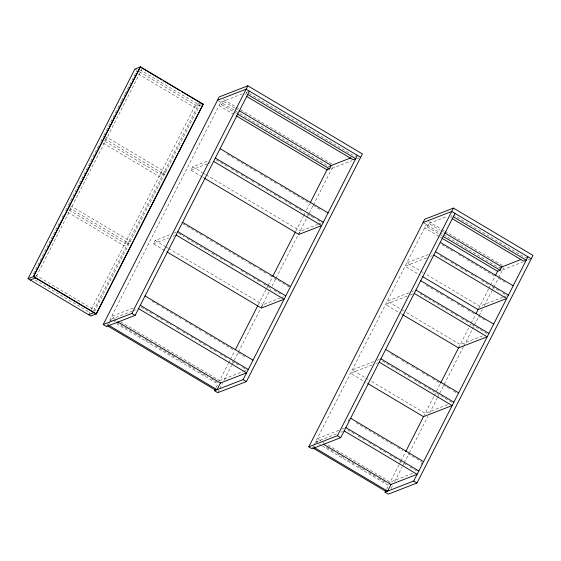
<?xml version="1.0" encoding="UTF-8"?>
<svg xmlns="http://www.w3.org/2000/svg" width="561" height="561" viewBox="0 0 561 561"><rect width="100%" height="100%" fill="white"/><g stroke="black" fill="none" stroke-linecap="round" stroke-linejoin="round"><path stroke-width="0.42" stroke-dasharray="2.81 2.1" d="M33.415 273.782L60.42 220.775M62.012 217.661L63.996 213.762M65.588 210.641L67.965 205.971M68.365 205.186L99.739 143.609M100.7 141.73L103.715 135.818M104.108 135.04L117.614 108.532M118.013 107.754L121.19 101.52M121.583 100.742L124.759 94.507M125.159 93.722L136.674 71.121M36.339 276.398L142.375 68.288M88.603 314.735L89.795 312.393M91.38 309.279L195.438 105.054L200.74 103L94.697 311.117M93.568 310.577L197.626 106.359L201.413 104.893M106.492 326.495L107.684 324.16M109.668 320.268L220.754 102.242L242.254 93.904M108.168 325.247L109.304 323.003M109.69 322.259L111.211 319.265M234.035 114.528L219.042 105.608L221.623 104.605L223.334 101.239L234.582 107.936M164.632 250.522L153.384 243.832L155.102 240.466L170.516 234.491M202.149 176.89L190.901 170.2L192.612 166.841L208.033 160.86M246.84 92.123L245.129 95.489L246.412 94.991M216.048 387.602L218.033 383.71M120.636 321.755L219.603 380.624L228.348 363.465M228.748 362.687L229.94 360.351M230.333 359.573L234.701 351.011M258.109 305.065L266.04 289.497M266.44 288.719L267.625 286.376M268.025 285.598L272.387 277.036M295.794 231.097L303.333 216.301M303.732 215.522L304.925 213.187M306.509 210.073L309.679 203.846M217.745 392.672L219.337 389.558M219.73 388.78L222.507 383.331M224.091 380.211L231.63 365.421M232.03 364.643L237.983 352.96M238.376 352.182L260.599 308.578M260.991 307.8L270.514 289.111M272.099 285.998L275.668 278.992M276.068 278.207L297.891 235.382M298.284 234.603L306.615 218.257M307.014 217.479L312.968 205.796M313.361 205.017L333.381 165.726M261.356 308.052L263.067 304.693L280.107 298.08M298.873 234.428L300.584 231.062L317.624 224.456M312.47 448.001L313.662 445.665M314.062 444.887L426.339 224.533L447.04 216.497M313.368 448.281L314.511 446.037M316.032 443.05L316.79 441.556M317.323 442.545L318.08 441.051M438.912 236.391L424.621 227.892L427.202 226.889L428.92 223.53L440.196 230.241M450.707 217.773L452.418 214.414M348.164 421.066L349.349 418.73M386.613 489.059L398.913 464.922M399.313 464.143L400.498 461.808M400.898 461.03L405.259 452.468M423.499 416.676L433.828 396.403M434.221 395.624L440.175 383.941M458.533 347.904L470.721 323.985M471.121 323.206L475.483 314.644M478.4 308.922L488.575 288.95M488.975 288.172L490.167 285.837M490.559 285.058L494.928 276.489M391.087 488.68L392.672 485.567M394.656 481.668L402.195 466.878M402.595 466.1L403.787 463.758M404.179 462.979L408.941 453.639M409.341 452.86L427.987 416.262M429.572 413.148L437.11 398.352M437.51 397.574L443.856 385.119M444.249 384.341L463.295 346.964M463.695 346.186L472.025 329.833M472.418 329.055L474.01 325.941M474.403 325.163L478.764 316.593M479.164 315.815L482.341 309.588M484.325 305.696L491.857 290.9M492.256 290.121L493.449 287.786M493.841 287.008L498.21 278.445M498.603 277.667L503.603 267.856M421.115 464.459L422.307 462.124M139.717 71.114L141.232 70.525L199.597 105.244L194.295 107.298L136.681 73.028M104.872 138.308L107.144 137.431L165.509 172.143L160.208 174.205L104.087 140.818M104.486 140.257L106.001 139.668L164.366 174.387L159.065 176.442L101.45 142.171M246.237 92.362L249.421 91.127M70.398 207.163L71.913 206.574L130.278 241.286L124.977 243.348L68.856 209.968M69.255 209.4L70.77 208.818L129.135 243.53L123.834 245.585L66.219 211.315M190.901 170.2L207.128 163.91M207.942 163.595L211.995 162.017M35.168 276.307L36.682 275.717L95.047 310.429M328.725 166.47L330.66 165.719M357.392 155.348L354.811 156.351L248.341 93.014M332.007 168.419L351.915 160.698M356.691 158.847L359.082 157.922M173.756 233.229L176.196 232.282M153.384 243.832L168.798 237.85M172.858 236.279L174.478 235.648M318.431 224.141L320.871 223.194M133.132 308.066L111.639 316.404L114.633 318.185M132.214 311.117L109.921 319.77L111.422 320.661M133.013 310.808L136.996 309.265M280.921 297.765L284.161 296.51M428.316 254.498L406.816 262.843L423.366 272.681M426.598 257.864L405.105 266.202L420.147 275.149M430.582 256.321L432.173 255.704M408.794 292.807L387.3 301.152L403.843 310.99M411.977 291.573L413.569 290.956M407.083 296.173L385.582 304.511L400.624 313.459M410.266 294.939L412.658 294.013M499.29 267.927L501.225 267.176M527.305 257.057L525.377 257.808L453.926 215.305M502.572 269.876L522.48 262.155M528.048 259.995L529.647 259.378M219.603 380.624L242.696 371.67M243.495 371.361L245.879 370.435M502.859 297.274L479.767 306.236L424.116 273.13M503.659 296.965L506.842 295.731M373.752 361.579L352.259 369.916L365.043 377.525M376.943 360.344L379.327 359.419M372.041 364.945L350.541 373.282L365.583 382.23M376.024 363.402L377.616 362.785M482.544 335.899L460.251 344.545L404.593 311.439M338.718 430.35L317.217 438.688L320.976 440.925M341.901 429.116L344.286 428.19M315.499 442.054L337 433.716M340.983 432.166L342.575 431.549M447.503 404.663L425.21 413.317L369.552 380.211M412.461 473.435L390.168 482.081L326.993 444.508M223.678 99.599L235.655 106.723M236.405 107.172L332.224 164.163M428.52 221.448L441.269 229.028M442.019 229.477L444.27 230.816M445.02 231.258L502.789 265.619M235.332 108.378L238.334 110.166M440.953 230.69L443.961 232.478M218.783 101.071L329.763 167.087M423.057 222.577L442.881 234.372M443.632 234.821L501.071 268.985M221.623 104.605L233.621 111.744M234.365 112.186L236.616 113.525M427.202 226.889L442.243 235.837M439.663 236.84L441.17 237.738M441.963 244.666L453.239 251.377M458.505 254.512L463.772 257.639M466.78 259.427L494.606 275.984M498.364 278.221L505.138 282.246M134.885 69.038L137.073 70.342M139.317 71.675L197.626 106.359M440.21 255.802L446.977 259.827M450.735 262.064L457.503 266.089M460.511 267.877L468.035 272.351M471.044 274.14L476.31 277.274M481.569 280.402L488.343 284.434M492.102 286.671L498.869 290.696M502.628 292.933L507.144 295.612M227.051 154.086L233.797 158.104M236.798 159.885L256.293 171.484M260.038 173.714L266.791 177.725M269.785 179.513L277.288 183.973M280.283 185.754L308.031 202.255M313.276 205.382L320.022 209.393M216.294 159.864L227.535 166.554M231.286 168.784L238.032 172.795M241.034 174.583L248.53 179.043M251.531 180.824L254.533 182.613M257.527 184.394L262.779 187.514M265.774 189.302L271.026 192.423M274.027 194.204L280.773 198.222M284.525 200.452L291.271 204.463M295.016 206.693L301.769 210.712M307.014 213.832L313.767 217.843M317.512 220.073L322.014 222.752M426.199 285.212L432.973 289.238M435.981 291.026L443.499 295.5M446.507 297.295L454.031 301.762M457.04 303.557L463.807 307.582M467.565 309.819L474.333 313.844M478.098 316.081L484.865 320.107M419.937 293.662L447.762 310.212M450.771 312.007L457.538 316.032M461.303 318.269L468.07 322.295M471.829 324.531L486.871 333.479M192.612 166.841L202.36 172.634M203.11 173.083L205.361 174.422M206.111 174.864L300.584 231.062M202.9 177.339L204.4 178.23M401.374 313.908L402.882 314.805M182.788 223.706L202.283 235.297M206.027 237.527L212.78 241.546M215.775 243.327L245.767 261.167M248.768 262.955L256.265 267.415M259.266 269.196L266.012 273.207M269.764 275.437L289.259 287.036M391.157 353.984L397.931 358.009M401.69 360.246L408.457 364.271M411.465 366.06L418.99 370.533M421.998 372.322L429.516 376.796M432.524 378.591L439.291 382.616M443.057 384.853L449.824 388.878M453.583 391.115L455.841 392.455M178.777 233.495L184.022 236.616M187.023 238.397L208.769 251.335M211.763 253.116L217.016 256.237M220.01 258.025L225.263 261.146M230.508 264.266L233.509 266.054M241.006 270.514L250.003 275.865M253.004 277.646L259.75 281.664M263.502 283.894L270.248 287.905M273.999 290.135L280.745 294.146M382.637 361.088L399.937 371.382M403.696 373.619L410.47 377.644M414.228 379.881L420.995 383.906M424.004 385.695L451.829 402.251M155.102 240.466L164.85 246.265M165.593 246.714L167.844 248.046M168.595 248.495L263.067 304.693M365.793 377.974L368.801 379.762M152.017 301.348L158.763 305.359M161.764 307.148L181.259 318.739M185.011 320.969L191.757 324.987M194.758 326.768L202.255 331.228M205.256 333.01L235.248 350.856M238.243 352.638L244.996 356.649M356.123 422.756L394.474 445.567M397.483 447.355L402.749 450.49M408.015 453.625L421.549 461.675M141.26 307.119L152.508 313.809M156.253 316.039L163.006 320.058M166 321.839L171.252 324.966M176.498 328.087L179.499 329.868M182.5 331.656L187.746 334.777M190.747 336.558L195.992 339.678M198.994 341.467L205.74 345.478M209.491 347.708L216.237 351.726M219.989 353.956L226.735 357.967M231.981 361.088L238.734 365.106M242.478 367.336L246.98 370.008M347.596 429.859L355.12 434.333M358.128 436.121L364.895 440.147M368.654 442.384L375.428 446.416M379.187 448.653L385.954 452.678M389.713 454.915L396.487 458.94M399.495 460.728L407.013 465.202M410.021 466.99L417.545 471.464M321.726 441.374L323.985 442.713M114.002 319.658L116.253 320.997M112.712 320.156L115.713 321.944M116.464 322.386L131.456 331.313M134.458 333.094L141.954 337.554M144.955 339.335L151.701 343.353M155.446 345.583L174.941 357.175M177.942 358.963L184.688 362.974M188.44 365.204L195.186 369.222M198.938 371.452L207.935 376.803M210.936 378.584L217.682 382.602M326.572 447.369L334.09 451.843M337.098 453.632L343.865 457.657M347.631 459.894L354.398 463.919M358.156 466.156L364.923 470.188M368.689 472.418L375.456 476.45M378.465 478.238L385.982 482.712M116.667 323.781L217.892 383.99M319.265 444.291L321.516 445.63M322.273 446.079L388.457 485.447M35.126 280.002L89.746 312.491"/><path stroke-width="0.84" d="M28.05 278.712L134.885 69.038L140.474 66.871L203.215 104.192L96.38 313.865L90.791 316.032L28.05 278.712L33.639 276.545L140.474 66.871M133.027 241.489L96.092 313.978L33.351 276.657L140.187 66.983L161.849 79.865M133.82 239.926L177.907 153.405M178.7 151.849L203.215 104.192M249.421 91.127L135.159 315.373L106.492 326.495L103.21 324.546L219.19 96.927L247.85 85.805L362.385 153.938L246.412 381.55L217.745 392.672L214.463 390.722L215.256 389.159M103.21 324.546L131.877 313.424L247.85 85.805M235.494 349.454L257.709 305.843M272.786 276.257L295.402 231.875M310.079 203.061L327.533 168.805M236.286 115.868L327.014 169.829L329.595 168.833L331.306 165.467L239.084 110.608M214.463 390.722L243.13 379.601L357.392 155.348M454.999 213.411L340.737 437.664L312.077 448.779L308.795 446.829L424.768 219.211L453.428 208.096L532.95 255.395L416.977 483.007L388.31 494.129L385.028 492.172L385.821 490.616M308.795 446.829L337.456 435.708L453.428 208.096M405.659 451.689L423.513 416.648M440.574 383.163L458.821 347.35M475.882 313.865L478.26 309.195M495.321 275.71L497.705 271.04M441.921 238.18L497.579 271.286L500.153 270.29L501.871 266.924L444.712 232.927M385.028 492.172L413.688 481.058L527.95 256.805M217.472 100.293L246.139 89.171L360.674 157.304M30.238 280.016L35.539 277.961M330.317 165.853L351.018 157.816M88.603 314.735L93.904 312.673M423.057 222.577L451.717 211.455L531.239 258.761M500.882 267.309L520.79 259.582M220.284 383.065L246.552 372.876L138.588 308.648M390.842 484.522L417.118 474.326L344.166 430.932M247.703 94.486L355.674 158.714L353.093 159.71L246.623 96.38M453.288 216.777L526.239 260.171L523.658 261.167L452.208 218.671M237.366 113.974L329.595 168.833M442.994 236.286L500.153 270.29M440.245 242.373L513.196 285.773M163.328 80.749L179.786 90.538M181.266 91.415L202.198 103.869M435.483 251.721L508.434 295.114M433.765 255.087L506.716 298.48L478.056 309.595L422.398 276.496M220.094 148.679L328.066 212.907M215.333 158.027L323.304 222.247M420.722 280.689L493.673 324.083M213.615 161.393L321.586 225.613L298.873 234.428L204.4 178.23M415.96 290.03L488.912 333.423M414.249 293.396L487.2 336.789L458.533 347.904L402.882 314.805M182.577 222.31L290.549 286.538M385.68 349.454L458.632 392.854M177.816 231.658L285.787 295.878M176.105 235.017L284.069 299.244L261.356 308.052L166.883 251.861M380.919 358.802L453.87 402.195M379.208 362.161L452.159 405.561L423.499 416.676L367.841 383.57M145.061 295.942L253.032 360.162M350.639 418.226L423.597 461.619M140.299 305.282L248.271 369.51M345.878 427.573L418.836 470.967M131.877 313.424L135.159 315.373M243.13 379.601L246.412 381.55M337.456 435.708L340.737 437.664M413.688 481.058L416.977 483.007M117.747 321.888L220.473 382.988L217.044 389.72L109.072 325.492M323.346 444.186L391.038 484.445L387.609 491.177L314.658 447.783M33.639 276.545L96.38 313.865M107.782 325.997L215.754 390.218M313.368 448.281L386.319 491.674"/></g></svg>
